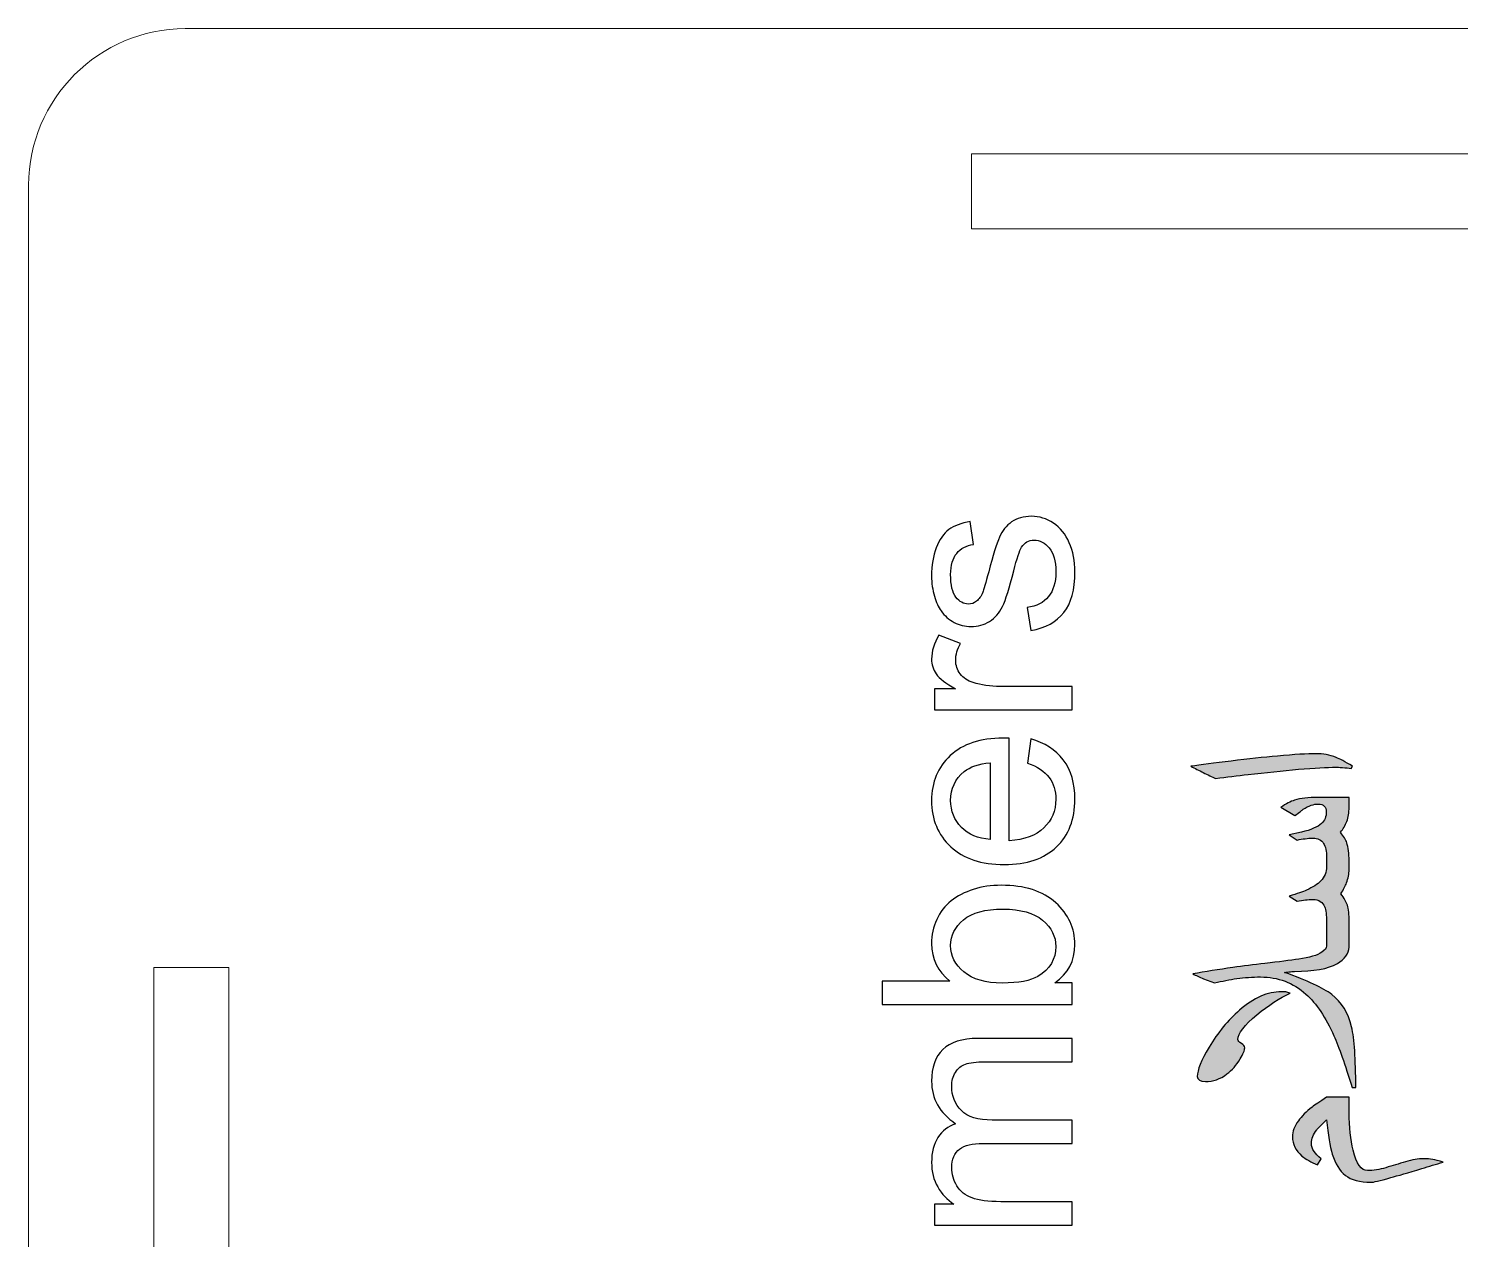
# Model space of a CAD drawing. Header units: millimetres. Extents: x -114 to 68, y -982 to -634.
# Drawn here: x -114.42 to -68.66, y -673.14 to -634.46 of the extents above; entities that cross this region are included whole.
import ezdxf

# ---------------------------------------------------------------- set-up
doc = ezdxf.new("R2010")
doc.units = ezdxf.units.MM
doc.header["$MEASUREMENT"] = 0
doc.layers.add('Layer 1', color=7, linetype='Continuous')

msp = doc.modelspace()

# ---------------------------------------------------------------- hatches: boundary and pattern name
at = {"layer": 'Layer 1', "true_color": 0x2b2a29}
h = msp.add_hatch(color=250, dxfattribs=at)
edge = h.paths.add_edge_path()
edge.add_spline(control_points=[(-73.2732, -657.6241), (-73.053, -657.6241), (-72.8385, -657.665), (-72.6325, -657.7455), (-72.5224, -657.7878), (-72.3475, -657.8781), (-72.1076, -658.0178), (-72.1076, -658.0178), (-72.1485, -658.0926), (-72.1485, -658.0926), (-72.2289, -658.0827), (-72.3206, -658.0742), (-72.4265, -658.0672), (-72.5309, -658.0601), (-72.6015, -658.0559), (-72.6367, -658.0559), (-72.9232, -658.0559), (-73.324, -658.0785), (-73.8376, -658.1236), (-74.3512, -658.1702), (-74.8875, -658.2238), (-75.4477, -658.2873), (-75.7864, -658.3268), (-76.1321, -658.3692), (-76.4849, -658.4157), (-76.6062, -658.3607), (-76.736, -658.2972), (-76.8771, -658.2266), (-77.0168, -658.1561), (-77.1481, -658.0898), (-77.2723, -658.0263), (-76.959, -657.9825), (-76.5286, -657.9261), (-75.9839, -657.8583), (-75.4378, -657.7906), (-74.9467, -657.737), (-74.5079, -657.6989), (-73.9632, -657.6495), (-73.5511, -657.6241), (-73.2732, -657.6241)], knot_values=[0, 0, 0, 0, 0.0769231, 0.0769231, 0.0769231, 0.1538462, 0.1538462, 0.1538462, 0.2307692, 0.2307692, 0.2307692, 0.3076923, 0.3076923, 0.3076923, 0.3846154, 0.3846154, 0.3846154, 0.4615385, 0.4615385, 0.4615385, 0.5384615, 0.5384615, 0.5384615, 0.6153846, 0.6153846, 0.6153846, 0.6923077, 0.6923077, 0.6923077, 0.7692308, 0.7692308, 0.7692308, 0.8461538, 0.8461538, 0.8461538, 0.9230769, 0.9230769, 0.9230769, 1, 1, 1, 1], degree=3, periodic=1)
h = msp.add_hatch(color=250, dxfattribs=at)
edge = h.paths.add_edge_path()
edge.add_spline(control_points=[(-72.2176, -663.5127), (-72.2176, -663.5127), (-72.2176, -663.7667), (-72.2176, -663.7667), (-72.2176, -663.7667), (-72.2176, -663.8034), (-72.2176, -663.8034), (-72.2176, -663.8034), (-72.2187, -663.8034), (-72.2187, -663.8034), (-72.2313, -664.0192), (-72.3565, -664.1934), (-72.593, -664.3283), (-72.895, -664.4963), (-73.3536, -664.5809), (-73.966, -664.5809), (-74.0098, -664.5809), (-74.069, -664.5866), (-74.1438, -664.5965), (-74.2172, -664.6063), (-74.2638, -664.6106), (-74.2835, -664.6106), (-73.5497, -664.8744), (-73.046, -665.1101), (-72.7736, -665.3161), (-72.4547, -665.5602), (-72.243, -665.9046), (-72.1386, -666.3505), (-72.0497, -666.7301), (-72.006, -667.3749), (-72.006, -668.2879), (-72.006, -668.2879), (-72.1245, -668.2879), (-72.1245, -668.2879), (-72.3475, -667.5485), (-72.5394, -666.9982), (-72.7017, -666.6355), (-72.9613, -666.0513), (-73.259, -665.6068), (-73.5977, -665.3048), (-74.0041, -664.9394), (-74.4867, -664.7573), (-75.0455, -664.7573), (-75.315, -664.7573), (-75.5676, -664.7743), (-75.8005, -664.8081), (-76.0347, -664.842), (-76.2746, -664.8886), (-76.5187, -664.9478), (-76.5187, -664.9478), (-76.8687, -664.8124), (-76.8687, -664.8124), (-77.0041, -664.7573), (-77.1184, -664.7065), (-77.213, -664.66), (-76.8165, -664.588), (-76.3875, -664.5188), (-75.9289, -664.4553), (-75.6114, -664.4102), (-75.2713, -664.3678), (-74.9072, -664.3255), (-74.4613, -664.2733), (-74.1029, -664.2267), (-73.8291, -664.1886), (-73.482, -664.1392), (-73.2351, -664.0645), (-73.0855, -663.9643), (-72.9882, -663.8989), (-72.9389, -663.8337), (-72.9373, -663.7684), (-72.9373, -663.7684), (-72.9373, -663.7653), (-72.9373, -663.7653), (-72.9373, -663.7653), (-72.9373, -663.5127), (-72.9373, -663.5127), (-72.9373, -663.5127), (-72.9373, -663.0033), (-72.9373, -663.0033), (-72.9373, -662.7803), (-72.9571, -662.6194), (-72.9952, -662.5221), (-73.0587, -662.3626), (-73.1857, -662.2822), (-73.3748, -662.2822), (-73.4552, -662.2822), (-73.5356, -662.2864), (-73.6146, -662.2949), (-73.6951, -662.3019), (-73.784, -662.3175), (-73.8828, -662.3386), (-73.8828, -662.3386), (-74.1311, -662.1735), (-74.1311, -662.1735), (-73.8771, -662.0959), (-73.6937, -662.0324), (-73.578, -661.9816), (-73.3762, -661.8927), (-73.2252, -661.7953), (-73.1236, -661.6909), (-72.9994, -661.5625), (-72.9373, -661.4101), (-72.9373, -661.2323), (-72.9373, -661.2323), (-72.9373, -660.9529), (-72.9373, -660.9529), (-72.9373, -660.7441), (-72.9684, -660.5903), (-73.0319, -660.4901), (-73.1038, -660.38), (-73.2181, -660.3236), (-73.3748, -660.3236), (-73.4608, -660.3236), (-73.5427, -660.3292), (-73.6231, -660.3391), (-73.7035, -660.3504), (-73.7896, -660.3645), (-73.8828, -660.3828), (-73.8828, -660.3828), (-74.1311, -660.2177), (-74.1311, -660.2177), (-74.1311, -660.2177), (-73.7416, -660.1316), (-73.7416, -660.1316), (-73.4354, -660.0569), (-73.2224, -659.9665), (-73.1038, -659.8593), (-72.998, -659.7648), (-72.9458, -659.6392), (-72.9458, -659.4783), (-72.9458, -659.4049), (-72.9684, -659.3442), (-73.0149, -659.2991), (-73.0601, -659.2539), (-73.1193, -659.2313), (-73.1913, -659.2313), (-73.3465, -659.2313), (-73.5102, -659.2878), (-73.6824, -659.4007), (-73.7106, -659.4204), (-73.8009, -659.4882), (-73.9533, -659.6039), (-73.9533, -659.6039), (-74.402, -659.3372), (-74.402, -659.3372), (-74.2313, -659.2257), (-74.0831, -659.1495), (-73.959, -659.1086), (-73.7713, -659.0493), (-73.5215, -659.0197), (-73.2111, -659.0197), (-73.2111, -659.0197), (-72.2176, -659.0197), (-72.2176, -659.0197), (-72.2176, -659.0197), (-72.2176, -659.3358), (-72.2176, -659.3358), (-72.2176, -659.5108), (-72.2416, -659.6603), (-72.2896, -659.7859), (-72.3376, -659.9129), (-72.4067, -660.0272), (-72.4942, -660.1316), (-72.3926, -660.2615), (-72.3249, -660.3744), (-72.2924, -660.4717), (-72.243, -660.6128), (-72.2176, -660.8062), (-72.2176, -661.0531), (-72.2176, -661.0531), (-72.2176, -661.3226), (-72.2176, -661.3226), (-72.2176, -661.4666), (-72.2459, -661.6105), (-72.3009, -661.7544), (-72.3362, -661.8476), (-72.3954, -661.9647), (-72.4787, -662.103), (-72.3785, -662.2356), (-72.3108, -662.357), (-72.2741, -662.467), (-72.236, -662.5771), (-72.2176, -662.7563), (-72.2176, -663.0047), (-72.2176, -663.0047), (-72.2176, -663.5127), (-72.2176, -663.5127)], knot_values=[0, 0, 0, 0, 0.016129, 0.016129, 0.016129, 0.0322581, 0.0322581, 0.0322581, 0.0483871, 0.0483871, 0.0483871, 0.0645161, 0.0645161, 0.0645161, 0.0806452, 0.0806452, 0.0806452, 0.0967742, 0.0967742, 0.0967742, 0.1129032, 0.1129032, 0.1129032, 0.1290323, 0.1290323, 0.1290323, 0.1451613, 0.1451613, 0.1451613, 0.1612903, 0.1612903, 0.1612903, 0.1774194, 0.1774194, 0.1774194, 0.1935484, 0.1935484, 0.1935484, 0.2096774, 0.2096774, 0.2096774, 0.2258065, 0.2258065, 0.2258065, 0.2419355, 0.2419355, 0.2419355, 0.2580645, 0.2580645, 0.2580645, 0.2741935, 0.2741935, 0.2741935, 0.2903226, 0.2903226, 0.2903226, 0.3064516, 0.3064516, 0.3064516, 0.3225806, 0.3225806, 0.3225806, 0.3387097, 0.3387097, 0.3387097, 0.3548387, 0.3548387, 0.3548387, 0.3709677, 0.3709677, 0.3709677, 0.3870968, 0.3870968, 0.3870968, 0.4032258, 0.4032258, 0.4032258, 0.4193548, 0.4193548, 0.4193548, 0.4354839, 0.4354839, 0.4354839, 0.4516129, 0.4516129, 0.4516129, 0.4677419, 0.4677419, 0.4677419, 0.483871, 0.483871, 0.483871, 0.5, 0.5, 0.5, 0.516129, 0.516129, 0.516129, 0.5322581, 0.5322581, 0.5322581, 0.5483871, 0.5483871, 0.5483871, 0.5645161, 0.5645161, 0.5645161, 0.5806452, 0.5806452, 0.5806452, 0.5967742, 0.5967742, 0.5967742, 0.6129032, 0.6129032, 0.6129032, 0.6290323, 0.6290323, 0.6290323, 0.6451613, 0.6451613, 0.6451613, 0.6612903, 0.6612903, 0.6612903, 0.6774194, 0.6774194, 0.6774194, 0.6935484, 0.6935484, 0.6935484, 0.7096774, 0.7096774, 0.7096774, 0.7258065, 0.7258065, 0.7258065, 0.7419355, 0.7419355, 0.7419355, 0.7580645, 0.7580645, 0.7580645, 0.7741935, 0.7741935, 0.7741935, 0.7903226, 0.7903226, 0.7903226, 0.8064516, 0.8064516, 0.8064516, 0.8225806, 0.8225806, 0.8225806, 0.8387097, 0.8387097, 0.8387097, 0.8548387, 0.8548387, 0.8548387, 0.8709677, 0.8709677, 0.8709677, 0.8870968, 0.8870968, 0.8870968, 0.9032258, 0.9032258, 0.9032258, 0.9193548, 0.9193548, 0.9193548, 0.9354839, 0.9354839, 0.9354839, 0.9516129, 0.9516129, 0.9516129, 0.9677419, 0.9677419, 0.9677419, 0.983871, 0.983871, 0.983871, 1, 1, 1, 1], degree=3, periodic=1)
h = msp.add_hatch(color=250, dxfattribs=at)
edge = h.paths.add_edge_path()
edge.add_spline(control_points=[(-74.3823, -665.2286), (-74.3273, -665.2286), (-74.2807, -665.2315), (-74.2426, -665.2371), (-74.2031, -665.2427), (-74.1551, -665.2554), (-74.0972, -665.278), (-74.4416, -665.4318), (-74.7957, -665.6604), (-75.1626, -665.9638), (-75.5662, -666.2997), (-75.7694, -666.5635), (-75.7694, -666.7555), (-75.7694, -666.7978), (-75.7327, -666.8387), (-75.6608, -666.8796), (-75.5888, -666.9206), (-75.5535, -666.9685), (-75.5535, -667.0236), (-75.5535, -667.0984), (-75.6015, -667.2155), (-75.6989, -667.3749), (-75.8202, -667.5753), (-75.9613, -667.7376), (-76.1208, -667.8575), (-76.3367, -668.0198), (-76.5653, -668.1017), (-76.808, -668.1017), (-76.9816, -668.1017), (-77.0691, -668.0452), (-77.0691, -667.9323), (-77.0691, -667.7348), (-76.9435, -667.4243), (-76.6923, -667.0038), (-76.4143, -666.5325), (-76.0897, -666.1374), (-75.7172, -665.8185), (-75.2628, -665.4248), (-74.8183, -665.2286), (-74.3823, -665.2286)], knot_values=[0, 0, 0, 0, 0.0769231, 0.0769231, 0.0769231, 0.1538462, 0.1538462, 0.1538462, 0.2307692, 0.2307692, 0.2307692, 0.3076923, 0.3076923, 0.3076923, 0.3846154, 0.3846154, 0.3846154, 0.4615385, 0.4615385, 0.4615385, 0.5384615, 0.5384615, 0.5384615, 0.6153846, 0.6153846, 0.6153846, 0.6923077, 0.6923077, 0.6923077, 0.7692308, 0.7692308, 0.7692308, 0.8461538, 0.8461538, 0.8461538, 0.9230769, 0.9230769, 0.9230769, 1, 1, 1, 1], degree=3, periodic=1)
h = msp.add_hatch(color=250, dxfattribs=at)
edge = h.paths.add_edge_path()
edge.add_spline(control_points=[(-72.2176, -668.5998), (-72.2176, -668.5998), (-72.2176, -669.0922), (-72.2176, -669.0922), (-72.2176, -669.5508), (-72.1753, -669.9516), (-72.0892, -670.2945), (-71.982, -670.7277), (-71.8282, -670.945), (-71.6264, -670.945), (-71.4443, -670.945), (-71.2496, -670.914), (-71.0436, -670.8519), (-70.8362, -670.7898), (-70.6273, -670.7263), (-70.4156, -670.6614), (-70.2026, -670.5965), (-70.0092, -670.564), (-69.8314, -670.564), (-69.727, -670.564), (-69.6325, -670.5711), (-69.5464, -670.5866), (-69.4617, -670.6021), (-69.3502, -670.6304), (-69.212, -670.6699), (-69.4406, -670.7404), (-69.6692, -670.811), (-69.8978, -670.8787), (-70.3338, -671.0099), (-70.6626, -671.1073), (-70.887, -671.1694), (-71.2397, -671.2682), (-71.4514, -671.3176), (-71.5234, -671.3176), (-71.8761, -671.3176), (-72.1471, -671.2442), (-72.3362, -671.096), (-72.5239, -670.9493), (-72.665, -670.7221), (-72.7553, -670.4159), (-72.8272, -670.1732), (-72.8879, -669.8077), (-72.9373, -669.3194), (-73.1151, -669.493), (-73.2209, -669.6016), (-73.2534, -669.6426), (-73.3649, -669.7837), (-73.4199, -669.9262), (-73.4199, -670.0701), (-73.4199, -670.1619), (-73.3917, -670.2494), (-73.3367, -670.3312), (-73.2915, -670.3989), (-73.2153, -670.478), (-73.1066, -670.5725), (-73.1066, -670.5725), (-73.228, -670.7588), (-73.228, -670.7588), (-73.434, -670.6755), (-73.5991, -670.5824), (-73.7233, -670.478), (-73.9279, -670.3044), (-74.0295, -670.0984), (-74.0295, -669.8613), (-74.0295, -669.6905), (-73.966, -669.5198), (-73.839, -669.3491), (-73.7346, -669.2079), (-73.5878, -669.064), (-73.4002, -668.9187), (-73.3098, -668.8467), (-73.1546, -668.7409), (-72.9373, -668.5998), (-72.9373, -668.5998), (-72.2176, -668.5998), (-72.2176, -668.5998)], knot_values=[0, 0, 0, 0, 0.04, 0.04, 0.04, 0.08, 0.08, 0.08, 0.12, 0.12, 0.12, 0.16, 0.16, 0.16, 0.2, 0.2, 0.2, 0.24, 0.24, 0.24, 0.28, 0.28, 0.28, 0.32, 0.32, 0.32, 0.36, 0.36, 0.36, 0.4, 0.4, 0.4, 0.44, 0.44, 0.44, 0.48, 0.48, 0.48, 0.52, 0.52, 0.52, 0.56, 0.56, 0.56, 0.6, 0.6, 0.6, 0.64, 0.64, 0.64, 0.68, 0.68, 0.68, 0.72, 0.72, 0.72, 0.76, 0.76, 0.76, 0.8, 0.8, 0.8, 0.84, 0.84, 0.84, 0.88, 0.88, 0.88, 0.92, 0.92, 0.92, 0.96, 0.96, 0.96, 1, 1, 1, 1], degree=3, periodic=1)

# ---------------------------------------------------------------- linework, layer by layer
at = {"layer": 'Layer 1', "color": 230, "lineweight": 20}
msp.add_open_spline([(-109.4153, -724.459), (-109.4153, -724.459), (60.5847, -724.459), (60.5847, -724.459), (63.3347, -724.459), (65.5847, -722.2089), (65.5847, -719.4589), (65.5847, -719.4589), (65.5847, -639.4591), (65.5847, -639.4591), (65.5847, -636.7091), (63.3347, -634.459), (60.5847, -634.459), (60.5847, -634.459), (-109.4153, -634.459), (-109.4153, -634.459), (-112.1653, -634.459), (-114.4153, -636.7091), (-114.4153, -639.4591), (-114.4153, -639.4591), (-114.4153, -719.4589), (-114.4153, -719.4589), (-114.4153, -722.2089), (-112.1653, -724.459), (-109.4153, -724.459)], degree=3, knots=[0, 0, 0, 0, 0.125, 0.125, 0.125, 0.25, 0.25, 0.25, 0.375, 0.375, 0.375, 0.5, 0.5, 0.5, 0.625, 0.625, 0.625, 0.75, 0.75, 0.75, 0.875, 0.875, 0.875, 1, 1, 1, 1], dxfattribs=at)
msp.add_open_spline([(-109.4153, -724.459), (-109.4153, -724.459), (60.5847, -724.459), (60.5847, -724.459), (63.3347, -724.459), (65.5847, -722.2089), (65.5847, -719.4589), (65.5847, -719.4589), (65.5847, -639.4591), (65.5847, -639.4591), (65.5847, -636.7091), (63.3347, -634.459), (60.5847, -634.459), (60.5847, -634.459), (-109.4153, -634.459), (-109.4153, -634.459), (-112.1653, -634.459), (-114.4153, -636.7091), (-114.4153, -639.4591), (-114.4153, -639.4591), (-114.4153, -719.4589), (-114.4153, -719.4589), (-114.4153, -722.2089), (-112.1653, -724.459), (-109.4153, -724.459)], degree=3, knots=[0, 0, 0, 0, 0.125, 0.125, 0.125, 0.25, 0.25, 0.25, 0.375, 0.375, 0.375, 0.5, 0.5, 0.5, 0.625, 0.625, 0.625, 0.75, 0.75, 0.75, 0.875, 0.875, 0.875, 1, 1, 1, 1], dxfattribs=at)
msp.add_open_spline([(-109.4153, -724.459), (-109.4153, -724.459), (60.5847, -724.459), (60.5847, -724.459), (63.3347, -724.459), (65.5847, -722.2089), (65.5847, -719.4589), (65.5847, -719.4589), (65.5847, -639.4591), (65.5847, -639.4591), (65.5847, -636.7091), (63.3347, -634.459), (60.5847, -634.459), (60.5847, -634.459), (-109.4153, -634.459), (-109.4153, -634.459), (-112.1653, -634.459), (-114.4153, -636.7091), (-114.4153, -639.4591), (-114.4153, -639.4591), (-114.4153, -719.4589), (-114.4153, -719.4589), (-114.4153, -722.2089), (-112.1653, -724.459), (-109.4153, -724.459)], degree=3, knots=[0, 0, 0, 0, 0.125, 0.125, 0.125, 0.25, 0.25, 0.25, 0.375, 0.375, 0.375, 0.5, 0.5, 0.5, 0.625, 0.625, 0.625, 0.75, 0.75, 0.75, 0.875, 0.875, 0.875, 1, 1, 1, 1], dxfattribs=at)
msp.add_open_spline([(-109.4153, -724.459), (-109.4153, -724.459), (60.5847, -724.459), (60.5847, -724.459), (63.3347, -724.459), (65.5847, -722.2089), (65.5847, -719.4589), (65.5847, -719.4589), (65.5847, -639.4591), (65.5847, -639.4591), (65.5847, -636.7091), (63.3347, -634.459), (60.5847, -634.459), (60.5847, -634.459), (-109.4153, -634.459), (-109.4153, -634.459), (-112.1653, -634.459), (-114.4153, -636.7091), (-114.4153, -639.4591), (-114.4153, -639.4591), (-114.4153, -719.4589), (-114.4153, -719.4589), (-114.4153, -722.2089), (-112.1653, -724.459), (-109.4153, -724.459)], degree=3, knots=[0, 0, 0, 0, 0.125, 0.125, 0.125, 0.25, 0.25, 0.25, 0.375, 0.375, 0.375, 0.5, 0.5, 0.5, 0.625, 0.625, 0.625, 0.75, 0.75, 0.75, 0.875, 0.875, 0.875, 1, 1, 1, 1], dxfattribs=at)
at = {"layer": 'Layer 1', "color": 250, "lineweight": 20}
for points in [[(-84.2843, -640.859), (-84.2843, -640.859), (-54.2843, -640.859), (-54.2843, -640.859), (-54.2843, -640.859), (-54.2843, -638.459), (-54.2843, -638.459), (-54.2843, -638.459), (-84.2843, -638.459), (-84.2843, -638.459), (-84.2843, -638.459), (-84.2843, -640.859), (-84.2843, -640.859)], [(-84.2843, -640.859), (-84.2843, -640.859), (-54.2843, -640.859), (-54.2843, -640.859), (-54.2843, -640.859), (-54.2843, -638.459), (-54.2843, -638.459), (-54.2843, -638.459), (-84.2843, -638.459), (-84.2843, -638.459), (-84.2843, -638.459), (-84.2843, -640.859), (-84.2843, -640.859)], [(-84.2843, -640.859), (-84.2843, -640.859), (-54.2843, -640.859), (-54.2843, -640.859), (-54.2843, -640.859), (-54.2843, -638.459), (-54.2843, -638.459), (-54.2843, -638.459), (-84.2843, -638.459), (-84.2843, -638.459), (-84.2843, -638.459), (-84.2843, -640.859), (-84.2843, -640.859)], [(-84.2843, -640.859), (-84.2843, -640.859), (-54.2843, -640.859), (-54.2843, -640.859), (-54.2843, -640.859), (-54.2843, -638.459), (-54.2843, -638.459), (-54.2843, -638.459), (-84.2843, -638.459), (-84.2843, -638.459), (-84.2843, -638.459), (-84.2843, -640.859), (-84.2843, -640.859)], [(-110.4153, -694.459), (-110.4153, -694.459), (-110.4153, -664.459), (-110.4153, -664.459), (-110.4153, -664.459), (-108.0153, -664.459), (-108.0153, -664.459), (-108.0153, -664.459), (-108.0153, -694.459), (-108.0153, -694.459), (-108.0153, -694.459), (-110.4153, -694.459), (-110.4153, -694.459)], [(-110.4153, -694.459), (-110.4153, -694.459), (-110.4153, -664.459), (-110.4153, -664.459), (-110.4153, -664.459), (-108.0153, -664.459), (-108.0153, -664.459), (-108.0153, -664.459), (-108.0153, -694.459), (-108.0153, -694.459), (-108.0153, -694.459), (-110.4153, -694.459), (-110.4153, -694.459)]]:
    msp.add_open_spline(points, degree=3, knots=[0, 0, 0, 0, 0.25, 0.25, 0.25, 0.5, 0.5, 0.5, 0.75, 0.75, 0.75, 1, 1, 1, 1], dxfattribs=at)
at = {"layer": 'Layer 1', "color": 250}
for points, knots in [([(-82.3852, -653.6891), (-82.3852, -653.6891), (-82.5038, -652.9525), (-82.5038, -652.9525), (-82.2088, -652.9116), (-81.9831, -652.7959), (-81.825, -652.6068), (-81.6684, -652.4177), (-81.5894, -652.1524), (-81.5894, -651.8138), (-81.5894, -651.4709), (-81.6585, -651.2169), (-81.7982, -651.0503), (-81.9365, -650.8852), (-82.1002, -650.802), (-82.2879, -650.802), (-82.4558, -650.802), (-82.5884, -650.8768), (-82.6844, -651.0249), (-82.7507, -651.1294), (-82.834, -651.3834), (-82.937, -651.7869), (-83.0739, -652.3316), (-83.1924, -652.7084), (-83.2926, -652.9201), (-83.3942, -653.1303), (-83.5325, -653.2898), (-83.7103, -653.3984), (-83.8867, -653.5071), (-84.0828, -653.5621), (-84.2973, -653.5621), (-84.4934, -653.5621), (-84.6741, -653.517), (-84.8406, -653.4281), (-85.0071, -653.3378), (-85.1454, -653.2164), (-85.2554, -653.0626), (-85.3401, -652.9469), (-85.4121, -652.7888), (-85.4714, -652.5899), (-85.5306, -652.3895), (-85.5603, -652.1764), (-85.5603, -651.9478), (-85.5603, -651.6035), (-85.5109, -651.3015), (-85.4107, -651.0419), (-85.3119, -650.7808), (-85.1764, -650.5889), (-85.0071, -650.4647), (-84.8363, -650.342), (-84.6092, -650.2559), (-84.3241, -650.2093), (-84.3241, -650.2093), (-84.2225, -650.9375), (-84.2225, -650.9375), (-84.4511, -650.9699), (-84.6303, -651.0659), (-84.7587, -651.2239), (-84.8871, -651.382), (-84.9506, -651.6049), (-84.9506, -651.8942), (-84.9506, -652.2343), (-84.8942, -652.4784), (-84.7813, -652.6237), (-84.6684, -652.7691), (-84.5358, -652.8425), (-84.3848, -652.8425), (-84.2888, -652.8425), (-84.2013, -652.8128), (-84.1237, -652.7522), (-84.0447, -652.6915), (-83.9784, -652.5969), (-83.9262, -652.4671), (-83.898, -652.3923), (-83.8345, -652.175), (-83.7357, -651.8109), (-83.596, -651.286), (-83.4803, -650.9191), (-83.3914, -650.7103), (-83.3025, -650.5014), (-83.1712, -650.3377), (-83.0019, -650.2192), (-82.8312, -650.0993), (-82.6195, -650.04), (-82.3655, -650.04), (-82.1185, -650.04), (-81.8857, -650.112), (-81.667, -650.2573), (-81.4483, -650.4026), (-81.2789, -650.6115), (-81.159, -650.8838), (-81.039, -651.1576), (-80.9798, -651.4666), (-80.9798, -651.8109), (-80.9798, -652.381), (-81.0983, -652.8171), (-81.334, -653.1162), (-81.571, -653.4154), (-81.921, -653.6059), (-82.3852, -653.6891)], [0, 0, 0, 0, 0.030303, 0.030303, 0.030303, 0.0606061, 0.0606061, 0.0606061, 0.0909091, 0.0909091, 0.0909091, 0.1212121, 0.1212121, 0.1212121, 0.1515152, 0.1515152, 0.1515152, 0.1818182, 0.1818182, 0.1818182, 0.2121212, 0.2121212, 0.2121212, 0.2424242, 0.2424242, 0.2424242, 0.2727273, 0.2727273, 0.2727273, 0.3030303, 0.3030303, 0.3030303, 0.3333333, 0.3333333, 0.3333333, 0.3636364, 0.3636364, 0.3636364, 0.3939394, 0.3939394, 0.3939394, 0.4242424, 0.4242424, 0.4242424, 0.4545455, 0.4545455, 0.4545455, 0.4848485, 0.4848485, 0.4848485, 0.5151515, 0.5151515, 0.5151515, 0.5454545, 0.5454545, 0.5454545, 0.5757576, 0.5757576, 0.5757576, 0.6060606, 0.6060606, 0.6060606, 0.6363636, 0.6363636, 0.6363636, 0.6666667, 0.6666667, 0.6666667, 0.6969697, 0.6969697, 0.6969697, 0.7272727, 0.7272727, 0.7272727, 0.7575758, 0.7575758, 0.7575758, 0.7878788, 0.7878788, 0.7878788, 0.8181818, 0.8181818, 0.8181818, 0.8484848, 0.8484848, 0.8484848, 0.8787879, 0.8787879, 0.8787879, 0.9090909, 0.9090909, 0.9090909, 0.9393939, 0.9393939, 0.9393939, 0.969697, 0.969697, 0.969697, 1, 1, 1, 1]), ([(-81.0729, -656.2207), (-81.0729, -656.2207), (-85.4671, -656.2207), (-85.4671, -656.2207), (-85.4671, -656.2207), (-85.4671, -655.5518), (-85.4671, -655.5518), (-85.4671, -655.5518), (-84.794, -655.5518), (-84.794, -655.5518), (-85.1059, -655.3811), (-85.3119, -655.223), (-85.4107, -655.0777), (-85.5109, -654.9323), (-85.5603, -654.7729), (-85.5603, -654.5993), (-85.5603, -654.3481), (-85.4812, -654.0927), (-85.3246, -653.8331), (-85.3246, -653.8331), (-84.6374, -654.0983), (-84.6374, -654.0983), (-84.739, -654.279), (-84.7898, -654.4596), (-84.7898, -654.6402), (-84.7898, -654.8025), (-84.7404, -654.9478), (-84.643, -655.0762), (-84.5457, -655.2047), (-84.4102, -655.2964), (-84.2366, -655.3514), (-83.9727, -655.4347), (-83.6835, -655.4756), (-83.3688, -655.4756), (-83.3688, -655.4756), (-81.0729, -655.4756), (-81.0729, -655.4756), (-81.0729, -655.4756), (-81.0729, -656.2207), (-81.0729, -656.2207)], [0, 0, 0, 0, 0.0769231, 0.0769231, 0.0769231, 0.1538462, 0.1538462, 0.1538462, 0.2307692, 0.2307692, 0.2307692, 0.3076923, 0.3076923, 0.3076923, 0.3846154, 0.3846154, 0.3846154, 0.4615385, 0.4615385, 0.4615385, 0.5384615, 0.5384615, 0.5384615, 0.6153846, 0.6153846, 0.6153846, 0.6923077, 0.6923077, 0.6923077, 0.7692308, 0.7692308, 0.7692308, 0.8461538, 0.8461538, 0.8461538, 0.9230769, 0.9230769, 0.9230769, 1, 1, 1, 1]), ([(-82.4953, -657.9239), (-82.4953, -657.9239), (-82.3937, -657.1534), (-82.3937, -657.1534), (-81.9464, -657.2734), (-81.5978, -657.4977), (-81.3509, -657.8251), (-81.1039, -658.1525), (-80.9798, -658.5702), (-80.9798, -659.0796), (-80.9798, -659.7202), (-81.1773, -660.2282), (-81.5724, -660.6036), (-81.9661, -660.979), (-82.5207, -661.1666), (-83.2333, -661.1666), (-83.9699, -661.1666), (-84.5428, -660.9775), (-84.9492, -660.598), (-85.3571, -660.2184), (-85.5603, -659.7259), (-85.5603, -659.1205), (-85.5603, -658.5349), (-85.3613, -658.0565), (-84.9619, -657.6854), (-84.5626, -657.3143), (-84.001, -657.128), (-83.2771, -657.128), (-83.2333, -657.128), (-83.167, -657.1294), (-83.0795, -657.1322), (-83.0795, -657.1322), (-83.0795, -660.4046), (-83.0795, -660.4046), (-82.5983, -660.3764), (-82.2286, -660.2409), (-81.9732, -659.9954), (-81.7178, -659.7513), (-81.5894, -659.4451), (-81.5894, -659.0796), (-81.5894, -658.8072), (-81.6613, -658.5744), (-81.8053, -658.3825), (-81.9492, -658.1892), (-82.1792, -658.0368), (-82.4953, -657.9239)], [0, 0, 0, 0, 0.0666667, 0.0666667, 0.0666667, 0.1333333, 0.1333333, 0.1333333, 0.2, 0.2, 0.2, 0.2666667, 0.2666667, 0.2666667, 0.3333333, 0.3333333, 0.3333333, 0.4, 0.4, 0.4, 0.4666667, 0.4666667, 0.4666667, 0.5333333, 0.5333333, 0.5333333, 0.6, 0.6, 0.6, 0.6666667, 0.6666667, 0.6666667, 0.7333333, 0.7333333, 0.7333333, 0.8, 0.8, 0.8, 0.8666667, 0.8666667, 0.8666667, 0.9333333, 0.9333333, 0.9333333, 1, 1, 1, 1]), ([(-83.6891, -660.3623), (-83.6891, -660.3623), (-83.6891, -657.9154), (-83.6891, -657.9154), (-84.0588, -657.9479), (-84.3354, -658.0424), (-84.5203, -658.1962), (-84.8067, -658.4319), (-84.9506, -658.7395), (-84.9506, -659.1163), (-84.9506, -659.4578), (-84.8363, -659.7442), (-84.6077, -659.9771), (-84.3791, -660.2085), (-84.0729, -660.3369), (-83.6891, -660.3623)], [0, 0, 0, 0, 0.2, 0.2, 0.2, 0.4, 0.4, 0.4, 0.6, 0.6, 0.6, 0.8, 0.8, 0.8, 1, 1, 1, 1]), ([(-73.2732, -657.6241), (-73.053, -657.6241), (-72.8385, -657.665), (-72.6325, -657.7455), (-72.5224, -657.7878), (-72.3475, -657.8781), (-72.1076, -658.0178), (-72.1076, -658.0178), (-72.1485, -658.0926), (-72.1485, -658.0926), (-72.2289, -658.0827), (-72.3206, -658.0742), (-72.4265, -658.0672), (-72.5309, -658.0601), (-72.6015, -658.0559), (-72.6367, -658.0559), (-72.9232, -658.0559), (-73.324, -658.0785), (-73.8376, -658.1236), (-74.3512, -658.1702), (-74.8875, -658.2238), (-75.4477, -658.2873), (-75.7864, -658.3268), (-76.1321, -658.3692), (-76.4849, -658.4157), (-76.6062, -658.3607), (-76.736, -658.2972), (-76.8771, -658.2266), (-77.0168, -658.1561), (-77.1481, -658.0898), (-77.2723, -658.0263), (-76.959, -657.9825), (-76.5286, -657.9261), (-75.9839, -657.8583), (-75.4378, -657.7906), (-74.9467, -657.737), (-74.5079, -657.6989), (-73.9632, -657.6495), (-73.5511, -657.6241), (-73.2732, -657.6241)], [0, 0, 0, 0, 0.0769231, 0.0769231, 0.0769231, 0.1538462, 0.1538462, 0.1538462, 0.2307692, 0.2307692, 0.2307692, 0.3076923, 0.3076923, 0.3076923, 0.3846154, 0.3846154, 0.3846154, 0.4615385, 0.4615385, 0.4615385, 0.5384615, 0.5384615, 0.5384615, 0.6153846, 0.6153846, 0.6153846, 0.6923077, 0.6923077, 0.6923077, 0.7692308, 0.7692308, 0.7692308, 0.8461538, 0.8461538, 0.8461538, 0.9230769, 0.9230769, 0.9230769, 1, 1, 1, 1]), ([(-72.2176, -663.5127), (-72.2176, -663.5127), (-72.2176, -663.7667), (-72.2176, -663.7667), (-72.2176, -663.7667), (-72.2176, -663.8034), (-72.2176, -663.8034), (-72.2176, -663.8034), (-72.2187, -663.8034), (-72.2187, -663.8034), (-72.2313, -664.0192), (-72.3565, -664.1934), (-72.593, -664.3283), (-72.895, -664.4963), (-73.3536, -664.5809), (-73.966, -664.5809), (-74.0098, -664.5809), (-74.069, -664.5866), (-74.1438, -664.5965), (-74.2172, -664.6063), (-74.2638, -664.6106), (-74.2835, -664.6106), (-73.5497, -664.8744), (-73.046, -665.1101), (-72.7736, -665.3161), (-72.4547, -665.5602), (-72.243, -665.9046), (-72.1386, -666.3505), (-72.0497, -666.7301), (-72.006, -667.3749), (-72.006, -668.2879), (-72.006, -668.2879), (-72.1245, -668.2879), (-72.1245, -668.2879), (-72.3475, -667.5485), (-72.5394, -666.9982), (-72.7017, -666.6355), (-72.9613, -666.0513), (-73.259, -665.6068), (-73.5977, -665.3048), (-74.0041, -664.9394), (-74.4867, -664.7573), (-75.0455, -664.7573), (-75.315, -664.7573), (-75.5676, -664.7743), (-75.8005, -664.8081), (-76.0347, -664.842), (-76.2746, -664.8886), (-76.5187, -664.9478), (-76.5187, -664.9478), (-76.8687, -664.8124), (-76.8687, -664.8124), (-77.0041, -664.7573), (-77.1184, -664.7065), (-77.213, -664.66), (-76.8165, -664.588), (-76.3875, -664.5188), (-75.9289, -664.4553), (-75.6114, -664.4102), (-75.2713, -664.3678), (-74.9072, -664.3255), (-74.4613, -664.2733), (-74.1029, -664.2267), (-73.8291, -664.1886), (-73.482, -664.1392), (-73.2351, -664.0645), (-73.0855, -663.9643), (-72.9882, -663.8989), (-72.9389, -663.8337), (-72.9373, -663.7684), (-72.9373, -663.7684), (-72.9373, -663.7653), (-72.9373, -663.7653), (-72.9373, -663.7653), (-72.9373, -663.5127), (-72.9373, -663.5127), (-72.9373, -663.5127), (-72.9373, -663.0033), (-72.9373, -663.0033), (-72.9373, -662.7803), (-72.9571, -662.6194), (-72.9952, -662.5221), (-73.0587, -662.3626), (-73.1857, -662.2822), (-73.3748, -662.2822), (-73.4552, -662.2822), (-73.5356, -662.2864), (-73.6146, -662.2949), (-73.6951, -662.3019), (-73.784, -662.3175), (-73.8828, -662.3386), (-73.8828, -662.3386), (-74.1311, -662.1735), (-74.1311, -662.1735), (-73.8771, -662.0959), (-73.6937, -662.0324), (-73.578, -661.9816), (-73.3762, -661.8927), (-73.2252, -661.7953), (-73.1236, -661.6909), (-72.9994, -661.5625), (-72.9373, -661.4101), (-72.9373, -661.2323), (-72.9373, -661.2323), (-72.9373, -660.9529), (-72.9373, -660.9529), (-72.9373, -660.7441), (-72.9684, -660.5903), (-73.0319, -660.4901), (-73.1038, -660.38), (-73.2181, -660.3236), (-73.3748, -660.3236), (-73.4608, -660.3236), (-73.5427, -660.3292), (-73.6231, -660.3391), (-73.7035, -660.3504), (-73.7896, -660.3645), (-73.8828, -660.3828), (-73.8828, -660.3828), (-74.1311, -660.2177), (-74.1311, -660.2177), (-74.1311, -660.2177), (-73.7416, -660.1316), (-73.7416, -660.1316), (-73.4354, -660.0569), (-73.2224, -659.9665), (-73.1038, -659.8593), (-72.998, -659.7648), (-72.9458, -659.6392), (-72.9458, -659.4783), (-72.9458, -659.4049), (-72.9684, -659.3442), (-73.0149, -659.2991), (-73.0601, -659.2539), (-73.1193, -659.2313), (-73.1913, -659.2313), (-73.3465, -659.2313), (-73.5102, -659.2878), (-73.6824, -659.4007), (-73.7106, -659.4204), (-73.8009, -659.4882), (-73.9533, -659.6039), (-73.9533, -659.6039), (-74.402, -659.3372), (-74.402, -659.3372), (-74.2313, -659.2257), (-74.0831, -659.1495), (-73.959, -659.1086), (-73.7713, -659.0493), (-73.5215, -659.0197), (-73.2111, -659.0197), (-73.2111, -659.0197), (-72.2176, -659.0197), (-72.2176, -659.0197), (-72.2176, -659.0197), (-72.2176, -659.3358), (-72.2176, -659.3358), (-72.2176, -659.5108), (-72.2416, -659.6603), (-72.2896, -659.7859), (-72.3376, -659.9129), (-72.4067, -660.0272), (-72.4942, -660.1316), (-72.3926, -660.2615), (-72.3249, -660.3744), (-72.2924, -660.4717), (-72.243, -660.6128), (-72.2176, -660.8062), (-72.2176, -661.0531), (-72.2176, -661.0531), (-72.2176, -661.3226), (-72.2176, -661.3226), (-72.2176, -661.4666), (-72.2459, -661.6105), (-72.3009, -661.7544), (-72.3362, -661.8476), (-72.3954, -661.9647), (-72.4787, -662.103), (-72.3785, -662.2356), (-72.3108, -662.357), (-72.2741, -662.467), (-72.236, -662.5771), (-72.2176, -662.7563), (-72.2176, -663.0047), (-72.2176, -663.0047), (-72.2176, -663.5127), (-72.2176, -663.5127)], [0, 0, 0, 0, 0.016129, 0.016129, 0.016129, 0.0322581, 0.0322581, 0.0322581, 0.0483871, 0.0483871, 0.0483871, 0.0645161, 0.0645161, 0.0645161, 0.0806452, 0.0806452, 0.0806452, 0.0967742, 0.0967742, 0.0967742, 0.1129032, 0.1129032, 0.1129032, 0.1290323, 0.1290323, 0.1290323, 0.1451613, 0.1451613, 0.1451613, 0.1612903, 0.1612903, 0.1612903, 0.1774194, 0.1774194, 0.1774194, 0.1935484, 0.1935484, 0.1935484, 0.2096774, 0.2096774, 0.2096774, 0.2258065, 0.2258065, 0.2258065, 0.2419355, 0.2419355, 0.2419355, 0.2580645, 0.2580645, 0.2580645, 0.2741935, 0.2741935, 0.2741935, 0.2903226, 0.2903226, 0.2903226, 0.3064516, 0.3064516, 0.3064516, 0.3225806, 0.3225806, 0.3225806, 0.3387097, 0.3387097, 0.3387097, 0.3548387, 0.3548387, 0.3548387, 0.3709677, 0.3709677, 0.3709677, 0.3870968, 0.3870968, 0.3870968, 0.4032258, 0.4032258, 0.4032258, 0.4193548, 0.4193548, 0.4193548, 0.4354839, 0.4354839, 0.4354839, 0.4516129, 0.4516129, 0.4516129, 0.4677419, 0.4677419, 0.4677419, 0.483871, 0.483871, 0.483871, 0.5, 0.5, 0.5, 0.516129, 0.516129, 0.516129, 0.5322581, 0.5322581, 0.5322581, 0.5483871, 0.5483871, 0.5483871, 0.5645161, 0.5645161, 0.5645161, 0.5806452, 0.5806452, 0.5806452, 0.5967742, 0.5967742, 0.5967742, 0.6129032, 0.6129032, 0.6129032, 0.6290323, 0.6290323, 0.6290323, 0.6451613, 0.6451613, 0.6451613, 0.6612903, 0.6612903, 0.6612903, 0.6774194, 0.6774194, 0.6774194, 0.6935484, 0.6935484, 0.6935484, 0.7096774, 0.7096774, 0.7096774, 0.7258065, 0.7258065, 0.7258065, 0.7419355, 0.7419355, 0.7419355, 0.7580645, 0.7580645, 0.7580645, 0.7741935, 0.7741935, 0.7741935, 0.7903226, 0.7903226, 0.7903226, 0.8064516, 0.8064516, 0.8064516, 0.8225806, 0.8225806, 0.8225806, 0.8387097, 0.8387097, 0.8387097, 0.8548387, 0.8548387, 0.8548387, 0.8709677, 0.8709677, 0.8709677, 0.8870968, 0.8870968, 0.8870968, 0.9032258, 0.9032258, 0.9032258, 0.9193548, 0.9193548, 0.9193548, 0.9354839, 0.9354839, 0.9354839, 0.9516129, 0.9516129, 0.9516129, 0.9677419, 0.9677419, 0.9677419, 0.983871, 0.983871, 0.983871, 1, 1, 1, 1]), ([(-81.0729, -664.9442), (-81.0729, -664.9442), (-81.0729, -665.6385), (-81.0729, -665.6385), (-81.0729, -665.6385), (-87.1351, -665.6385), (-87.1351, -665.6385), (-87.1351, -665.6385), (-87.1351, -664.8934), (-87.1351, -664.8934), (-87.1351, -664.8934), (-84.9718, -664.8934), (-84.9718, -664.8934), (-85.3641, -664.5787), (-85.5603, -664.178), (-85.5603, -663.6897), (-85.5603, -663.4202), (-85.5052, -663.1634), (-85.3966, -662.9221), (-85.2879, -662.6808), (-85.1355, -662.4832), (-84.9394, -662.3266), (-84.7418, -662.1714), (-84.5047, -662.0486), (-84.2267, -661.9611), (-83.9502, -661.8722), (-83.6524, -661.8284), (-83.3363, -661.8284), (-82.5856, -661.8284), (-82.0042, -662.0147), (-81.595, -662.3858), (-81.1844, -662.7584), (-80.9798, -663.2043), (-80.9798, -663.725), (-80.9798, -664.2429), (-81.1957, -664.6493), (-81.6261, -664.9442), (-81.6261, -664.9442), (-81.0729, -664.9442), (-81.0729, -664.9442)], [0, 0, 0, 0, 0.0769231, 0.0769231, 0.0769231, 0.1538462, 0.1538462, 0.1538462, 0.2307692, 0.2307692, 0.2307692, 0.3076923, 0.3076923, 0.3076923, 0.3846154, 0.3846154, 0.3846154, 0.4615385, 0.4615385, 0.4615385, 0.5384615, 0.5384615, 0.5384615, 0.6153846, 0.6153846, 0.6153846, 0.6923077, 0.6923077, 0.6923077, 0.7692308, 0.7692308, 0.7692308, 0.8461538, 0.8461538, 0.8461538, 0.9230769, 0.9230769, 0.9230769, 1, 1, 1, 1]), ([(-83.3025, -664.9527), (-82.7775, -664.9527), (-82.3979, -664.8807), (-82.1637, -664.7382), (-81.7813, -664.5039), (-81.5894, -664.1878), (-81.5894, -663.7885), (-81.5894, -663.4625), (-81.7305, -663.1817), (-82.0127, -662.9461), (-82.2949, -662.709), (-82.7154, -662.5905), (-83.2742, -662.5905), (-83.8472, -662.5905), (-84.2691, -662.7033), (-84.5414, -662.9305), (-84.8138, -663.1577), (-84.9506, -663.4329), (-84.9506, -663.7546), (-84.9506, -664.0806), (-84.8095, -664.3614), (-84.5273, -664.5971), (-84.2451, -664.8341), (-83.8373, -664.9527), (-83.3025, -664.9527)], [0, 0, 0, 0, 0.125, 0.125, 0.125, 0.25, 0.25, 0.25, 0.375, 0.375, 0.375, 0.5, 0.5, 0.5, 0.625, 0.625, 0.625, 0.75, 0.75, 0.75, 0.875, 0.875, 0.875, 1, 1, 1, 1]), ([(-74.3823, -665.2286), (-74.3273, -665.2286), (-74.2807, -665.2315), (-74.2426, -665.2371), (-74.2031, -665.2427), (-74.1551, -665.2554), (-74.0972, -665.278), (-74.4416, -665.4318), (-74.7957, -665.6604), (-75.1626, -665.9638), (-75.5662, -666.2997), (-75.7694, -666.5635), (-75.7694, -666.7555), (-75.7694, -666.7978), (-75.7327, -666.8387), (-75.6608, -666.8796), (-75.5888, -666.9206), (-75.5535, -666.9685), (-75.5535, -667.0236), (-75.5535, -667.0984), (-75.6015, -667.2155), (-75.6989, -667.3749), (-75.8202, -667.5753), (-75.9613, -667.7376), (-76.1208, -667.8575), (-76.3367, -668.0198), (-76.5653, -668.1017), (-76.808, -668.1017), (-76.9816, -668.1017), (-77.0691, -668.0452), (-77.0691, -667.9323), (-77.0691, -667.7348), (-76.9435, -667.4243), (-76.6923, -667.0038), (-76.4143, -666.5325), (-76.0897, -666.1374), (-75.7172, -665.8185), (-75.2628, -665.4248), (-74.8183, -665.2286), (-74.3823, -665.2286)], [0, 0, 0, 0, 0.0769231, 0.0769231, 0.0769231, 0.1538462, 0.1538462, 0.1538462, 0.2307692, 0.2307692, 0.2307692, 0.3076923, 0.3076923, 0.3076923, 0.3846154, 0.3846154, 0.3846154, 0.4615385, 0.4615385, 0.4615385, 0.5384615, 0.5384615, 0.5384615, 0.6153846, 0.6153846, 0.6153846, 0.6923077, 0.6923077, 0.6923077, 0.7692308, 0.7692308, 0.7692308, 0.8461538, 0.8461538, 0.8461538, 0.9230769, 0.9230769, 0.9230769, 1, 1, 1, 1]), ([(-81.0729, -672.6828), (-81.0729, -672.6828), (-85.4671, -672.6828), (-85.4671, -672.6828), (-85.4671, -672.6828), (-85.4671, -672.0139), (-85.4671, -672.0139), (-85.4671, -672.0139), (-84.8462, -672.0139), (-84.8462, -672.0139), (-85.0607, -671.8771), (-85.2343, -671.6936), (-85.3641, -671.465), (-85.4953, -671.2364), (-85.5603, -670.9768), (-85.5603, -670.6847), (-85.5603, -670.3601), (-85.4925, -670.0934), (-85.3585, -669.886), (-85.223, -669.6785), (-85.0353, -669.5318), (-84.7926, -669.4471), (-85.3048, -669.0972), (-85.5603, -668.6442), (-85.5603, -668.0854), (-85.5603, -667.6479), (-85.4403, -667.3107), (-85.199, -667.0764), (-84.9577, -666.8408), (-84.5866, -666.7222), (-84.0856, -666.7222), (-84.0856, -666.7222), (-81.0729, -666.7222), (-81.0729, -666.7222), (-81.0729, -666.7222), (-81.0729, -667.4673), (-81.0729, -667.4673), (-81.0729, -667.4673), (-83.8387, -667.4673), (-83.8387, -667.4673), (-84.135, -667.4673), (-84.3495, -667.4927), (-84.4807, -667.5407), (-84.612, -667.5887), (-84.7164, -667.6762), (-84.7968, -667.8046), (-84.8773, -667.9316), (-84.9168, -668.0811), (-84.9168, -668.2519), (-84.9168, -668.5623), (-84.8138, -668.8192), (-84.6092, -669.0238), (-84.4031, -669.2284), (-84.0743, -669.33), (-83.6228, -669.33), (-83.6228, -669.33), (-81.0729, -669.33), (-81.0729, -669.33), (-81.0729, -669.33), (-81.0729, -670.0751), (-81.0729, -670.0751), (-81.0729, -670.0751), (-83.9248, -670.0751), (-83.9248, -670.0751), (-84.255, -670.0751), (-84.5033, -670.1357), (-84.6684, -670.2571), (-84.8335, -670.3784), (-84.9168, -670.5774), (-84.9168, -670.8526), (-84.9168, -671.0614), (-84.8617, -671.2547), (-84.7517, -671.4325), (-84.6416, -671.6103), (-84.4807, -671.7388), (-84.2677, -671.8192), (-84.056, -671.8982), (-83.7498, -671.9377), (-83.3504, -671.9377), (-83.3504, -671.9377), (-81.0729, -671.9377), (-81.0729, -671.9377), (-81.0729, -671.9377), (-81.0729, -672.6828), (-81.0729, -672.6828)], [0, 0, 0, 0, 0.0357143, 0.0357143, 0.0357143, 0.0714286, 0.0714286, 0.0714286, 0.1071429, 0.1071429, 0.1071429, 0.1428571, 0.1428571, 0.1428571, 0.1785714, 0.1785714, 0.1785714, 0.2142857, 0.2142857, 0.2142857, 0.25, 0.25, 0.25, 0.2857143, 0.2857143, 0.2857143, 0.3214286, 0.3214286, 0.3214286, 0.3571429, 0.3571429, 0.3571429, 0.3928571, 0.3928571, 0.3928571, 0.4285714, 0.4285714, 0.4285714, 0.4642857, 0.4642857, 0.4642857, 0.5, 0.5, 0.5, 0.5357143, 0.5357143, 0.5357143, 0.5714286, 0.5714286, 0.5714286, 0.6071429, 0.6071429, 0.6071429, 0.6428571, 0.6428571, 0.6428571, 0.6785714, 0.6785714, 0.6785714, 0.7142857, 0.7142857, 0.7142857, 0.75, 0.75, 0.75, 0.7857143, 0.7857143, 0.7857143, 0.8214286, 0.8214286, 0.8214286, 0.8571429, 0.8571429, 0.8571429, 0.8928571, 0.8928571, 0.8928571, 0.9285714, 0.9285714, 0.9285714, 0.9642857, 0.9642857, 0.9642857, 1, 1, 1, 1]), ([(-72.2176, -668.5998), (-72.2176, -668.5998), (-72.2176, -669.0922), (-72.2176, -669.0922), (-72.2176, -669.5508), (-72.1753, -669.9516), (-72.0892, -670.2945), (-71.982, -670.7277), (-71.8282, -670.945), (-71.6264, -670.945), (-71.4443, -670.945), (-71.2496, -670.914), (-71.0436, -670.8519), (-70.8362, -670.7898), (-70.6273, -670.7263), (-70.4156, -670.6614), (-70.2026, -670.5965), (-70.0092, -670.564), (-69.8314, -670.564), (-69.727, -670.564), (-69.6325, -670.5711), (-69.5464, -670.5866), (-69.4617, -670.6021), (-69.3502, -670.6304), (-69.212, -670.6699), (-69.4406, -670.7404), (-69.6692, -670.811), (-69.8978, -670.8787), (-70.3338, -671.0099), (-70.6626, -671.1073), (-70.887, -671.1694), (-71.2397, -671.2682), (-71.4514, -671.3176), (-71.5234, -671.3176), (-71.8761, -671.3176), (-72.1471, -671.2442), (-72.3362, -671.096), (-72.5239, -670.9493), (-72.665, -670.7221), (-72.7553, -670.4159), (-72.8272, -670.1732), (-72.8879, -669.8077), (-72.9373, -669.3194), (-73.1151, -669.493), (-73.2209, -669.6016), (-73.2534, -669.6426), (-73.3649, -669.7837), (-73.4199, -669.9262), (-73.4199, -670.0701), (-73.4199, -670.1619), (-73.3917, -670.2494), (-73.3367, -670.3312), (-73.2915, -670.3989), (-73.2153, -670.478), (-73.1066, -670.5725), (-73.1066, -670.5725), (-73.228, -670.7588), (-73.228, -670.7588), (-73.434, -670.6755), (-73.5991, -670.5824), (-73.7233, -670.478), (-73.9279, -670.3044), (-74.0295, -670.0984), (-74.0295, -669.8613), (-74.0295, -669.6905), (-73.966, -669.5198), (-73.839, -669.3491), (-73.7346, -669.2079), (-73.5878, -669.064), (-73.4002, -668.9187), (-73.3098, -668.8467), (-73.1546, -668.7409), (-72.9373, -668.5998), (-72.9373, -668.5998), (-72.2176, -668.5998), (-72.2176, -668.5998)], [0, 0, 0, 0, 0.04, 0.04, 0.04, 0.08, 0.08, 0.08, 0.12, 0.12, 0.12, 0.16, 0.16, 0.16, 0.2, 0.2, 0.2, 0.24, 0.24, 0.24, 0.28, 0.28, 0.28, 0.32, 0.32, 0.32, 0.36, 0.36, 0.36, 0.4, 0.4, 0.4, 0.44, 0.44, 0.44, 0.48, 0.48, 0.48, 0.52, 0.52, 0.52, 0.56, 0.56, 0.56, 0.6, 0.6, 0.6, 0.64, 0.64, 0.64, 0.68, 0.68, 0.68, 0.72, 0.72, 0.72, 0.76, 0.76, 0.76, 0.8, 0.8, 0.8, 0.84, 0.84, 0.84, 0.88, 0.88, 0.88, 0.92, 0.92, 0.92, 0.96, 0.96, 0.96, 1, 1, 1, 1])]:
    msp.add_open_spline(points, degree=3, knots=knots, dxfattribs=at)

doc.saveas('drawing.dxf')
